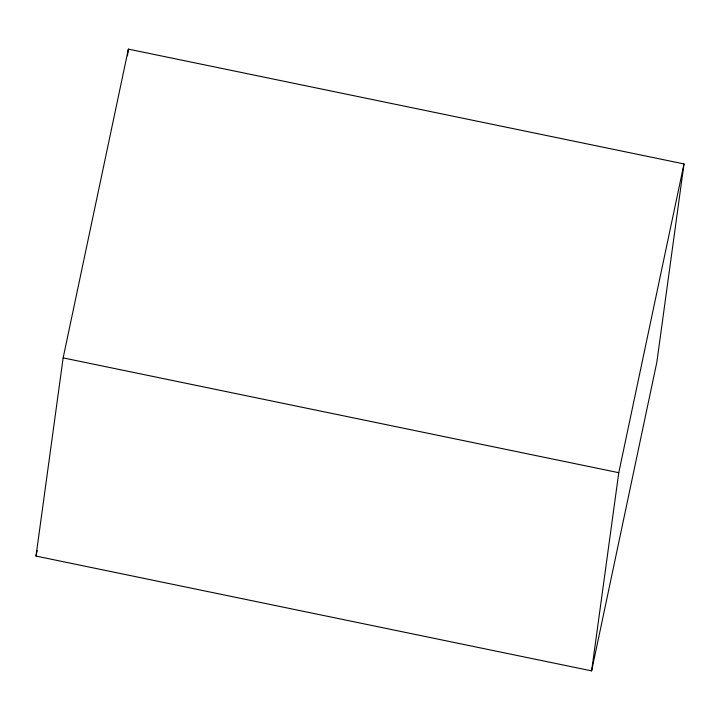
<?xml version="1.0" encoding="UTF-8"?>
<svg xmlns="http://www.w3.org/2000/svg" width="720" height="720" viewBox="0 0 720 720"><rect width="100%" height="100%" fill="white"/><g stroke="black" fill="none" stroke-linecap="round" stroke-linejoin="round"><path stroke-width="1.08" d="M36 556.074L63.144 357.894L128.385 49.122L684 163.926L656.856 362.106L591.615 670.878L36 556.074L37.161 550.584M127.467 55.8L128.385 49.122M591.615 670.878L618.768 472.698L684 163.926M63.144 357.894L618.768 472.698"/></g></svg>
